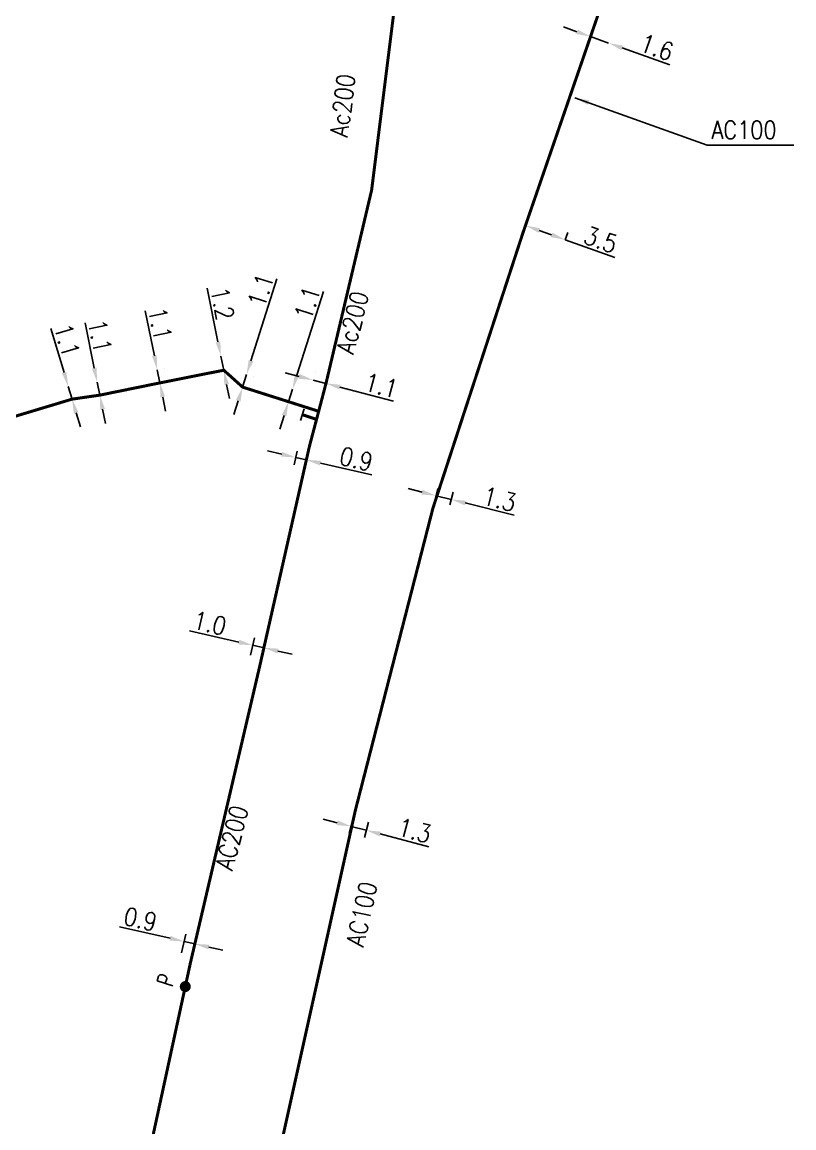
# Model space of a CAD drawing. Header units: millimetres. Extents: x 133989 to 135004, y 130988 to 132014.
# Drawn here: x 134626.8 to 134691, y 131253.6 to 131345.5 of the extents above; entities that cross this region are included whole.
import ezdxf
from ezdxf.enums import TextEntityAlignment as Align

# ---------------------------------------------------------------- set-up
doc = ezdxf.new("R2010")
doc.units = ezdxf.units.MM
doc.header["$PDMODE"] = 34
doc.linetypes.add('L_25_AP', pattern=[2000, 1000, 1000])
doc.linetypes.add('L_25_PE', pattern=[2000, 1000, 1000])
doc.layers.get('0').update_dxf_attribs({"linetype": 'CONTINUOUS'})
doc.layers.get('Defpoints').update_dxf_attribs({"linetype": 'CONTINUOUS'})
for name, color, linetype in [('L_150', 1, 'CONTINUOUS'), ('L_300', 7, 'CONTINUOUS'), ('L_340', 7, 'CONTINUOUS')]:
    doc.layers.add(name, color=color, linetype=linetype)
doc.styles.add('G_ROMANS', font='ROMANS.SHX', dxfattribs={"width": 0.75})
doc.styles.get("Standard").update_dxf_attribs({"font": 'romans.shx', "width": 0.85})
doc.dimstyles.get("Standard").update_dxf_attribs({"dimtxt": 1.5, "dimasz": 1.2, "dimexe": 0.625, "dimexo": 0.625, "dimgap": 0.25, "dimtad": 1, "dimdec": 1, "dimzin": 0, "dimdsep": 46, "dimtxsty": 'Standard', "dimcen": -0.5, "dimadec": 0, "dimazin": 0, "dimtfac": 1, "dimtdec": 1, "dimtmove": 0, "dimatfit": 3, "dimfxl": 0, "dimtolj": 1, "dimtzin": 0, "dimarcsym": 0})

# ---------------------------------------------------------------- blocks, each defined once
blk = doc.blocks.new('*D688')
at = {"layer": 'Defpoints', "color": 0, "linetype": 'Continuous', "transparency": 16777216}
for p in [(134674.081, 131344.259), (134675.588, 131343.723), (134675.588, 131343.723)]:
    blk.add_point(p, dxfattribs=at)
at = {"layer": 'L_150', "color": 0, "linetype": 'Continuous', "lineweight": -2, "transparency": 16777216}
for p, q in [((134672.95, 131344.66), (134671.819, 131345.062)), ((134674.081, 131344.259), (134675.588, 131343.723)), ((134676.719, 131343.322), (134680.667, 131341.92))]:
    blk.add_line(p, q, dxfattribs=at)
at = {"layer": 'L_150', "color": 0, "linetype": 'Continuous', "transparency": 16777216}
for points in [[(134673.017, 131344.849), (134672.883, 131344.472), (134674.081, 131344.259)], [(134676.786, 131343.51), (134676.652, 131343.133), (134675.588, 131343.723)]]:
    blk.add_solid(points, dxfattribs=at)
at = {"layer": 'L_150', "color": 0, "linetype": 'Continuous', "transparency": 16777216, "insert": (134679.593, 131343.362), "char_height": 1.5, "attachment_point": 5, "rotation": 340.44855}
blk.add_mtext('\\A1;1.6', dxfattribs=at)
blk = doc.blocks.new('L_300_12')
at = {"color": 0, "linetype": 'Continuous', "const_width": 0.497, "flags": 128}
blk.add_lwpolyline([(-0.25, 0, 1), (0.25, 0, 1)], format="xyb", close=True, dxfattribs=at)
at = {"color": 0, "linetype": 'Continuous', "style": 'G_ROMANS', "width": 0.75}
blk.add_text('P', height=1.5, dxfattribs=at).set_placement((0, 1.85), align=Align.MIDDLE)
at = {"color": 0, "linetype": 'Continuous', "width": 0.75, "flags": 3}
for tag, p in [('DEF_LEG', (0, -5)), ('DEF_COUP', (0, -7.5)), ('DEF_TYPE', (0, -10))]:
    blk.add_attdef(tag, text='', height=1.2, dxfattribs=at).set_placement(p, align=Align.MIDDLE)
blk = doc.blocks.new('*D538')
at = {"layer": 'Defpoints', "color": 0, "linetype": 'Continuous', "transparency": 16777216}
for p in [(134630.649, 131315.186), (134630.649, 131315.186), (134630.965, 131314.132)]:
    blk.add_point(p, dxfattribs=at)
at = {"layer": 'L_150', "color": 0, "linetype": 'Continuous', "lineweight": -2, "transparency": 16777216}
for p, q in [((134630.305, 131316.335), (134629.206, 131319.999)), ((134630.965, 131314.132), (134630.649, 131315.186)), ((134631.31, 131312.983), (134631.654, 131311.833))]:
    blk.add_line(p, q, dxfattribs=at)
at = {"layer": 'L_150', "color": 0, "linetype": 'Continuous', "transparency": 16777216}
for points in [[(134630.496, 131316.393), (134630.113, 131316.278), (134630.649, 131315.186)], [(134631.501, 131313.04), (134631.118, 131312.925), (134630.965, 131314.132)]]:
    blk.add_solid(points, dxfattribs=at)
at = {"layer": 'L_150', "color": 0, "linetype": 'Continuous', "transparency": 16777216, "insert": (134630.541, 131319.029), "char_height": 1.5, "attachment_point": 5, "rotation": 286.69089}
blk.add_mtext('\\A1;1.1', dxfattribs=at)
blk = doc.blocks.new('*D539')
at = {"layer": 'Defpoints', "color": 0, "linetype": 'Continuous', "transparency": 16777216}
for p in [(134633.049, 131315.542), (134633.049, 131315.542), (134633.268, 131314.464)]:
    blk.add_point(p, dxfattribs=at)
at = {"layer": 'L_150', "color": 0, "linetype": 'Continuous', "lineweight": -2, "transparency": 16777216}
for p, q in [((134632.81, 131316.718), (134632.046, 131320.466)), ((134633.268, 131314.464), (134633.049, 131315.542)), ((134633.508, 131313.288), (134633.747, 131312.112))]:
    blk.add_line(p, q, dxfattribs=at)
at = {"layer": 'L_150', "color": 0, "linetype": 'Continuous', "transparency": 16777216}
for points in [[(134633.005, 131316.757), (134632.614, 131316.678), (134633.049, 131315.542)], [(134633.704, 131313.328), (134633.312, 131313.248), (134633.268, 131314.464)]]:
    blk.add_solid(points, dxfattribs=at)
at = {"layer": 'L_150', "color": 0, "linetype": 'Continuous', "transparency": 16777216, "insert": (134633.288, 131319.379), "char_height": 1.5, "attachment_point": 5, "rotation": 281.50833}
blk.add_mtext('\\A1;1.1', dxfattribs=at)
blk = doc.blocks.new('*D540')
at = {"layer": 'Defpoints', "color": 0, "linetype": 'Continuous', "transparency": 16777216}
for p in [(134638.05, 131316.56), (134638.05, 131316.56), (134638.27, 131315.482)]:
    blk.add_point(p, dxfattribs=at)
at = {"layer": 'L_150', "color": 0, "linetype": 'Continuous', "lineweight": -2, "transparency": 16777216}
for p, q in [((134637.811, 131317.736), (134637.048, 131321.484)), ((134638.27, 131315.482), (134638.05, 131316.56)), ((134638.663, 131316.685), (134638.663, 131316.685)), ((134638.882, 131315.607), (134638.882, 131315.607)), ((134638.509, 131314.306), (134638.748, 131313.13))]:
    blk.add_line(p, q, dxfattribs=at)
at = {"layer": 'L_150', "color": 0, "linetype": 'Continuous', "transparency": 16777216}
for points in [[(134638.007, 131317.776), (134637.615, 131317.696), (134638.05, 131316.56)], [(134638.705, 131314.346), (134638.313, 131314.266), (134638.27, 131315.482)]]:
    blk.add_solid(points, dxfattribs=at)
at = {"layer": 'L_150', "color": 0, "linetype": 'Continuous', "transparency": 16777216, "insert": (134638.289, 131320.397), "char_height": 1.5, "attachment_point": 5, "rotation": 281.50833}
blk.add_mtext('\\A1;1.1', dxfattribs=at)
blk = doc.blocks.new('*D541')
at = {"layer": 'Defpoints', "color": 0, "linetype": 'Continuous', "transparency": 16777216}
for p in [(134643.341, 131317.714), (134643.341, 131317.714), (134643.58, 131316.538)]:
    blk.add_point(p, dxfattribs=at)
at = {"layer": 'L_150', "color": 0, "linetype": 'Continuous', "lineweight": -2, "transparency": 16777216}
for p, q in [((134643.101, 131318.89), (134642.195, 131323.341)), ((134643.58, 131316.538), (134643.341, 131317.714)), ((134643.82, 131315.362), (134644.059, 131314.186))]:
    blk.add_line(p, q, dxfattribs=at)
at = {"layer": 'L_150', "color": 0, "linetype": 'Continuous', "transparency": 16777216}
for points in [[(134643.297, 131318.93), (134642.905, 131318.85), (134643.341, 131317.714)], [(134644.016, 131315.402), (134643.624, 131315.322), (134643.58, 131316.538)]]:
    blk.add_solid(points, dxfattribs=at)
at = {"layer": 'L_150', "color": 0, "linetype": 'Continuous', "transparency": 16777216, "insert": (134643.473, 131322.075), "char_height": 1.5, "attachment_point": 5, "rotation": 281.50833}
blk.add_mtext('\\A1;1.2', dxfattribs=at)
blk = doc.blocks.new('*D542')
at = {"layer": 'Defpoints', "color": 0, "linetype": 'Continuous', "transparency": 16777216}
for p in [(134645.479, 131316.182), (134645.479, 131316.182), (134645.146, 131315.133)]:
    blk.add_point(p, dxfattribs=at)
at = {"layer": 'L_150', "color": 0, "linetype": 'Continuous', "lineweight": -2, "transparency": 16777216}
for p, q in [((134645.842, 131317.325), (134648.004, 131324.128)), ((134645.146, 131315.133), (134645.479, 131316.182)), ((134646.074, 131315.992), (134646.074, 131315.992)), ((134645.741, 131314.944), (134645.741, 131314.944)), ((134644.782, 131313.99), (134644.419, 131312.846))]:
    blk.add_line(p, q, dxfattribs=at)
at = {"layer": 'L_150', "color": 0, "linetype": 'Continuous', "transparency": 16777216}
for points in [[(134645.652, 131317.386), (134646.033, 131317.265), (134645.479, 131316.182)], [(134644.592, 131314.05), (134644.973, 131313.929), (134645.146, 131315.133)]]:
    blk.add_solid(points, dxfattribs=at)
at = {"layer": 'L_150', "color": 0, "linetype": 'Continuous', "transparency": 16777216, "insert": (134646.653, 131323.18), "char_height": 1.5, "attachment_point": 5, "rotation": 72.36912}
blk.add_mtext('\\A1;1.1', dxfattribs=at)
blk = doc.blocks.new('*D543')
at = {"layer": 'Defpoints', "color": 0, "linetype": 'Continuous', "transparency": 16777216}
for p in [(134649.301, 131314.967), (134649.301, 131314.967), (134648.968, 131313.919)]:
    blk.add_point(p, dxfattribs=at)
at = {"layer": 'L_150', "color": 0, "linetype": 'Continuous', "lineweight": -2, "transparency": 16777216}
for p, q in [((134649.664, 131316.111), (134651.877, 131323.074)), ((134648.968, 131313.919), (134649.301, 131314.967)), ((134648.604, 131312.775), (134648.241, 131311.631))]:
    blk.add_line(p, q, dxfattribs=at)
at = {"layer": 'L_150', "color": 0, "linetype": 'Continuous', "transparency": 16777216}
for points in [[(134649.474, 131316.171), (134649.855, 131316.05), (134649.301, 131314.967)], [(134648.414, 131312.836), (134648.795, 131312.714), (134648.968, 131313.919)]]:
    blk.add_solid(points, dxfattribs=at)
at = {"layer": 'L_150', "color": 0, "linetype": 'Continuous', "transparency": 16777216, "insert": (134650.527, 131322.126), "char_height": 1.5, "attachment_point": 5, "rotation": 72.36912}
blk.add_mtext('\\A1;1.1', dxfattribs=at)
blk = doc.blocks.new('*D544')
at = {"layer": 'Defpoints', "color": 0, "linetype": 'Continuous', "transparency": 16777216}
for p in [(134651.018, 131315.718), (134652.082, 131315.439), (134651.474, 131313.122)]:
    blk.add_point(p, dxfattribs=at)
at = {"layer": 'L_150', "color": 0, "linetype": 'Continuous', "lineweight": -2, "transparency": 16777216}
for p, q in [((134649.857, 131316.023), (134648.697, 131316.327)), ((134651.018, 131315.718), (134652.082, 131315.439)), ((134651.177, 131316.323), (134651.177, 131316.323)), ((134651.633, 131313.727), (134652.24, 131316.044)), ((134653.242, 131315.135), (134657.695, 131313.967))]:
    blk.add_line(p, q, dxfattribs=at)
at = {"layer": 'L_150', "color": 0, "linetype": 'Continuous', "transparency": 16777216}
for points in [[(134649.908, 131316.216), (134649.807, 131315.829), (134651.018, 131315.718)], [(134653.293, 131315.328), (134653.192, 131314.941), (134652.082, 131315.439)]]:
    blk.add_solid(points, dxfattribs=at)
at = {"layer": 'L_150', "color": 0, "linetype": 'Continuous', "transparency": 16777216, "insert": (134656.68, 131315.267), "char_height": 1.5, "attachment_point": 5, "rotation": 345.30343}
blk.add_mtext('\\A1;1.1', dxfattribs=at)
blk = doc.blocks.new('L_340_07')
at = {"color": 0, "linetype": 'Continuous', "const_width": 0.25, "flags": 128}
blk.add_lwpolyline([(0, 0), (1.25, 0)], dxfattribs=at)
at = {"color": 0, "linetype": 'Continuous', "flags": 128}
blk.add_lwpolyline([(1.25, -0.5), (1.25, 0.5)], dxfattribs=at)
at = {"color": 0, "linetype": 'Continuous', "width": 0.75, "flags": 3}
for tag, p in [('DEF_LEG', (0.723, -3.465)), ('DEF_COUP', (0.723, -5.965)), ('DEF_TYPE', (0.723, -8.465))]:
    blk.add_attdef(tag, text='', height=1.2, dxfattribs=at).set_placement(p, align=Align.MIDDLE)
blk = doc.blocks.new('*D909')
at = {"layer": 'Defpoints', "color": 0, "linetype": 'Continuous', "transparency": 16777216}
for p in [(134649.827, 131310.416), (134650.704, 131310.214), (134649.568, 131309.288)]:
    blk.add_point(p, dxfattribs=at)
at = {"layer": 'L_150', "color": 0, "linetype": 'Continuous', "lineweight": -2, "transparency": 16777216}
for p, q in [((134648.398, 131309.556), (134647.229, 131309.825)), ((134649.687, 131309.807), (134649.428, 131308.679)), ((134649.568, 131309.288), (134650.445, 131309.086)), ((134650.564, 131309.605), (134650.305, 131308.477)), ((134651.614, 131308.818), (134655.893, 131307.835))]:
    blk.add_line(p, q, dxfattribs=at)
at = {"layer": 'L_150', "color": 0, "linetype": 'Continuous', "transparency": 16777216}
for points in [[(134648.443, 131309.751), (134648.353, 131309.362), (134649.568, 131309.288)], [(134651.659, 131309.013), (134651.57, 131308.623), (134650.445, 131309.086)]]:
    blk.add_solid(points, dxfattribs=at)
at = {"layer": 'L_150', "color": 0, "linetype": 'Continuous', "transparency": 16777216, "insert": (134654.601, 131309.158), "char_height": 1.5, "attachment_point": 5, "rotation": 347.06661}
blk.add_mtext('\\A1;0.9', dxfattribs=at)
blk = doc.blocks.new('*D910')
at = {"layer": 'Defpoints', "color": 0, "linetype": 'Continuous', "transparency": 16777216}
for p in [(134662.496, 131305.795), (134660.975, 131305.072), (134662.236, 131304.756)]:
    blk.add_point(p, dxfattribs=at)
at = {"layer": 'L_150', "color": 0, "linetype": 'Continuous', "lineweight": -2, "transparency": 16777216}
for p, q in [((134660.071, 131306.403), (134658.907, 131306.695)), ((134661.127, 131305.678), (134661.387, 131306.718)), ((134662.388, 131305.362), (134662.648, 131306.402)), ((134661.235, 131306.111), (134662.496, 131305.795)), ((134663.66, 131305.504), (134667.724, 131304.485))]:
    blk.add_line(p, q, dxfattribs=at)
at = {"layer": 'L_150', "color": 0, "linetype": 'Continuous', "transparency": 16777216}
for points in [[(134660.12, 131306.597), (134660.023, 131306.209), (134661.235, 131306.111)], [(134663.709, 131305.698), (134663.612, 131305.31), (134662.496, 131305.795)]]:
    blk.add_solid(points, dxfattribs=at)
at = {"layer": 'L_150', "color": 0, "linetype": 'Continuous', "transparency": 16777216, "insert": (134666.517, 131305.818), "char_height": 1.5, "attachment_point": 5, "rotation": 345.92595}
blk.add_mtext('\\A1;1.3', dxfattribs=at)
blk = doc.blocks.new('*D911')
at = {"layer": 'Defpoints', "color": 0, "linetype": 'Continuous', "transparency": 16777216}
for p in [(134645.991, 131293.679), (134645.666, 131292.243), (134646.592, 131292.033)]:
    blk.add_point(p, dxfattribs=at)
at = {"layer": 'L_150', "color": 0, "linetype": 'Continuous', "lineweight": -2, "transparency": 16777216}
for p, q in [((134644.821, 131293.944), (134640.735, 131294.87)), ((134645.804, 131292.853), (134646.129, 131294.288)), ((134646.917, 131293.469), (134645.991, 131293.679)), ((134646.73, 131292.643), (134647.056, 131294.078)), ((134648.088, 131293.203), (134649.258, 131292.938))]:
    blk.add_line(p, q, dxfattribs=at)
at = {"layer": 'L_150', "color": 0, "linetype": 'Continuous', "transparency": 16777216}
for points in [[(134644.865, 131294.139), (134644.776, 131293.749), (134645.991, 131293.679)], [(134648.132, 131293.398), (134648.044, 131293.008), (134646.917, 131293.469)]]:
    blk.add_solid(points, dxfattribs=at)
at = {"layer": 'L_150', "color": 0, "linetype": 'Continuous', "transparency": 16777216, "insert": (134642.414, 131295.515), "char_height": 1.5, "attachment_point": 5, "rotation": 347.22624}
blk.add_mtext('\\A1;1.0', dxfattribs=at)
blk = doc.blocks.new('*D912')
at = {"layer": 'Defpoints', "color": 0, "linetype": 'Continuous', "transparency": 16777216}
for p in [(134640.288, 131269.066), (134639.935, 131267.51), (134640.813, 131267.311)]:
    blk.add_point(p, dxfattribs=at)
at = {"layer": 'L_150', "color": 0, "linetype": 'Continuous', "lineweight": -2, "transparency": 16777216}
for p, q in [((134639.118, 131269.332), (134634.914, 131270.286)), ((134640.073, 131268.119), (134640.426, 131269.676)), ((134641.166, 131268.867), (134640.288, 131269.066)), ((134640.951, 131267.92), (134641.304, 131269.477)), ((134642.336, 131268.602), (134643.506, 131268.336))]:
    blk.add_line(p, q, dxfattribs=at)
at = {"layer": 'L_150', "color": 0, "linetype": 'Continuous', "transparency": 16777216}
for points in [[(134639.162, 131269.527), (134639.074, 131269.137), (134640.288, 131269.066)], [(134642.38, 131268.797), (134642.292, 131268.407), (134641.166, 131268.867)]]:
    blk.add_solid(points, dxfattribs=at)
at = {"layer": 'L_150', "color": 0, "linetype": 'Continuous', "transparency": 16777216, "insert": (134636.652, 131270.917), "char_height": 1.5, "attachment_point": 5, "rotation": 347.21792}
blk.add_mtext('\\A1;0.9', dxfattribs=at)
blk = doc.blocks.new('*D913')
at = {"layer": 'Defpoints', "color": 0, "linetype": 'Continuous', "transparency": 16777216}
for p in [(134654.512, 131279.918), (134655.769, 131279.589), (134655.433, 131278.302)]:
    blk.add_point(p, dxfattribs=at)
at = {"layer": 'L_150', "color": 0, "linetype": 'Continuous', "lineweight": -2, "transparency": 16777216}
for p, q in [((134653.014, 131278.935), (134651.853, 131279.239)), ((134654.354, 131279.313), (134654.017, 131278.027)), ((134655.611, 131278.984), (134655.275, 131277.698)), ((134654.175, 131278.632), (134655.433, 131278.302)), ((134656.594, 131277.998), (134660.646, 131276.938))]:
    blk.add_line(p, q, dxfattribs=at)
at = {"layer": 'L_150', "color": 0, "linetype": 'Continuous', "transparency": 16777216}
for points in [[(134653.065, 131279.129), (134652.964, 131278.742), (134654.175, 131278.632)], [(134656.644, 131278.192), (134656.543, 131277.805), (134655.433, 131278.302)]]:
    blk.add_solid(points, dxfattribs=at)
at = {"layer": 'L_150', "color": 0, "linetype": 'Continuous', "transparency": 16777216, "insert": (134659.454, 131278.284), "char_height": 1.5, "attachment_point": 5, "rotation": 345.33206}
blk.add_mtext('\\A1;1.3', dxfattribs=at)
blk = doc.blocks.new('*D923')
at = {"layer": 'Defpoints', "color": 0, "linetype": 'Continuous', "transparency": 16777216}
for p in [(134668.459, 131327.949), (134671.972, 131327.378), (134671.754, 131326.769)]:
    blk.add_point(p, dxfattribs=at)
at = {"layer": 'L_150', "color": 0, "linetype": 'Continuous', "lineweight": -2, "transparency": 16777216}
for p, q in [((134668.67, 131328.537), (134668.888, 131329.146)), ((134669.807, 131328.154), (134670.843, 131327.783)), ((134671.965, 131327.358), (134672.183, 131327.967)), ((134671.972, 131327.378), (134676.088, 131325.905))]:
    blk.add_line(p, q, dxfattribs=at)
at = {"layer": 'L_150', "color": 0, "linetype": 'Continuous', "transparency": 16777216}
for points in [[(134669.874, 131328.342), (134669.739, 131327.965), (134668.677, 131328.558)], [(134670.91, 131327.971), (134670.775, 131327.595), (134671.972, 131327.378)]]:
    blk.add_solid(points, dxfattribs=at)
at = {"layer": 'L_150', "color": 0, "linetype": 'Continuous', "transparency": 16777216, "insert": (134674.932, 131327.381), "char_height": 1.5, "attachment_point": 5, "rotation": 340.30601}
blk.add_mtext('\\A1;3.5', dxfattribs=at)

msp = doc.modelspace()

# ---------------------------------------------------------------- linework, layer by layer
at = {"layer": 'L_150', "linetype": 'L_25_AP', "const_width": 0.25, "flags": 128}
for points in [[(134655.036, 131376.764), (134655.422, 131375.839), (134658.764, 131367.439), (134658.901, 131365.19), (134659.33, 131359.042), (134659.401, 131354.823), (134659.318, 131351.499), (134658.409, 131351.633), (134658.3, 131350.89), (134655.875, 131331.494), (134652.082, 131315.439), (134651.474, 131313.122), (134651.295, 131312.448), (134650.704, 131310.214), (134646.592, 131292.033), (134640.813, 131267.311), (134640.38, 131265.317), (134636.272, 131246.369), (134625.91, 131202.184), (134609.538, 131131.987), (134596.129, 131090.671), (134588.197, 131066.945), (134567.967, 131006.623), (134566.204, 131005.677), (134563.742, 131006.794)], [(134675.704, 131348.757), (134675.588, 131348.633), (134674.081, 131344.259), (134668.459, 131327.949), (134660.975, 131305.072), (134654.512, 131279.918), (134648.027, 131250.753), (134642.847, 131230.225), (134642.172, 131227.55), (134639.408, 131216.593), (134630.12, 131176.496), (134624.62, 131151.48), (134617.198, 131121.386), (134613.256, 131110.561), (134603.392, 131079.29), (134599.513, 131067.997), (134597.872, 131063.393)]]:
    msp.add_lwpolyline(points, dxfattribs=at)
at = {"layer": 'L_150', "linetype": 'L_25_PE', "const_width": 0.25, "flags": 128}
msp.add_lwpolyline([(134651.474, 131313.122), (134648.968, 131313.919), (134645.146, 131315.133), (134643.58, 131316.538), (134638.27, 131315.482), (134633.268, 131314.464), (134630.965, 131314.132), (134623.049, 131311.747), (134614.768, 131309.27)], dxfattribs=at)

# ---------------------------------------------------------------- block references
at = {"layer": 'L_300', "xscale": 0.9145874313646394, "yscale": 0.9145874313646394, "zscale": 0.9145874313646394, "rotation": 71.40067405145537}
msp.add_blockref('L_300_12', (134640.38, 131265.317), dxfattribs=at)
at = {"layer": 'L_340', "rotation": 161.5403521484067}
msp.add_blockref('L_340_07', (134651.295, 131312.448), dxfattribs=at)

# ---------------------------------------------------------------- texts
at = {"layer": 'L_150', "linetype": 'Continuous', "width": 0.85}
msp.add_text('Ac200', height=1.5, rotation=82.8713, dxfattribs=at).set_placement((134653.875, 131335.84))
for s, rotation, p in [('Ac200', 75.66334, (134654.285, 131320.508)), ('AC200', 75.66334, (134644.241, 131277.689)), ('AC100', 77.46324, (134655.051, 131271.35))]:
    msp.add_text(s, height=1.5, rotation=rotation, dxfattribs=at).set_placement(p, align=Align.MIDDLE)
at = {"layer": 'L_150', "linetype": 'Continuous', "insert": (134684.143, 131337.257), "char_height": 1.5, "attachment_point": 1}
msp.add_mtext('\\A1;AC100', dxfattribs=at)

# ---------------------------------------------------------------- dimensions: what is measured, and where the dimension line sits
at = {"layer": 'L_150', "linetype": 'Continuous'}
for base, p1, p2, angle, picture, middle in [((134675.588, 131343.723), (134674.081, 131344.259), (134675.588, 131343.723), 160.44855, '*D688', (134679.258, 131342.42)), ((134671.972, 131327.378), (134668.459, 131327.949), (134671.754, 131326.769), 340.30601, '*D923', (134674.595, 131326.44)), ((134645.479, 131316.182), (134645.146, 131315.133), (134645.479, 131316.182), 252.36912, '*D542', (134647.607, 131322.877)), ((134649.301, 131314.967), (134648.968, 131313.919), (134649.301, 131314.967), 252.36912, '*D543', (134651.48, 131321.823)), ((134643.341, 131317.714), (134643.58, 131316.538), (134643.341, 131317.714), 281.50833, '*D541', (134642.493, 131321.876)), ((134638.05, 131316.56), (134638.27, 131315.482), (134638.05, 131316.56), 281.50833, '*D540', (134637.309, 131320.198)), ((134633.049, 131315.542), (134633.268, 131314.464), (134633.049, 131315.542), 281.50833, '*D539', (134632.308, 131319.18)), ((134630.649, 131315.186), (134630.965, 131314.132), (134630.649, 131315.186), 286.69089, '*D538', (134629.583, 131318.742)), ((134652.082, 131315.439), (134651.018, 131315.718), (134651.474, 131313.122), 165.30343, '*D544', (134656.426, 131314.3)), ((134649.568, 131309.288), (134650.704, 131310.214), (134649.827, 131310.416), 347.06661, '*D909', (134654.377, 131308.183)), ((134662.496, 131305.795), (134660.975, 131305.072), (134662.236, 131304.756), 345.92595, '*D910', (134666.274, 131304.848)), ((134645.991, 131293.6787), (134646.5921, 131292.0334), (134645.6656, 131292.2434), 347.22624, '*D911', (134642.1927, 131294.5398)), ((134655.433, 131278.302), (134654.512, 131279.918), (134655.769, 131279.589), 345.33206, '*D913', (134659.201, 131277.316)), ((134640.288, 131269.066), (134640.813, 131267.311), (134639.935, 131267.51), 347.21792, '*D912', (134636.431, 131269.941))]:
    dim = msp.add_linear_dim(base=base, p1=p1, p2=p2, angle=angle, dimstyle='Standard', dxfattribs=at)
    dim.commit()
    dim.dimension.update_dxf_attribs({"geometry": picture, "text_midpoint": middle, "dimtype": 160})

# ---------------------------------------------------------------- leaders
at = {"layer": 'L_150', "linetype": 'Continuous', "annotation_type": 0, "has_hookline": 1, "hookline_direction": 0, "text_width": 5.768}
msp.add_leader([(134672.769, 131339.183), (134683.774, 131335.234), (134684.974, 131335.234)], dimstyle='Standard', override={"dimgap": 0.25, "dimtad": 1}, dxfattribs=at)

doc.saveas('drawing.dxf')
